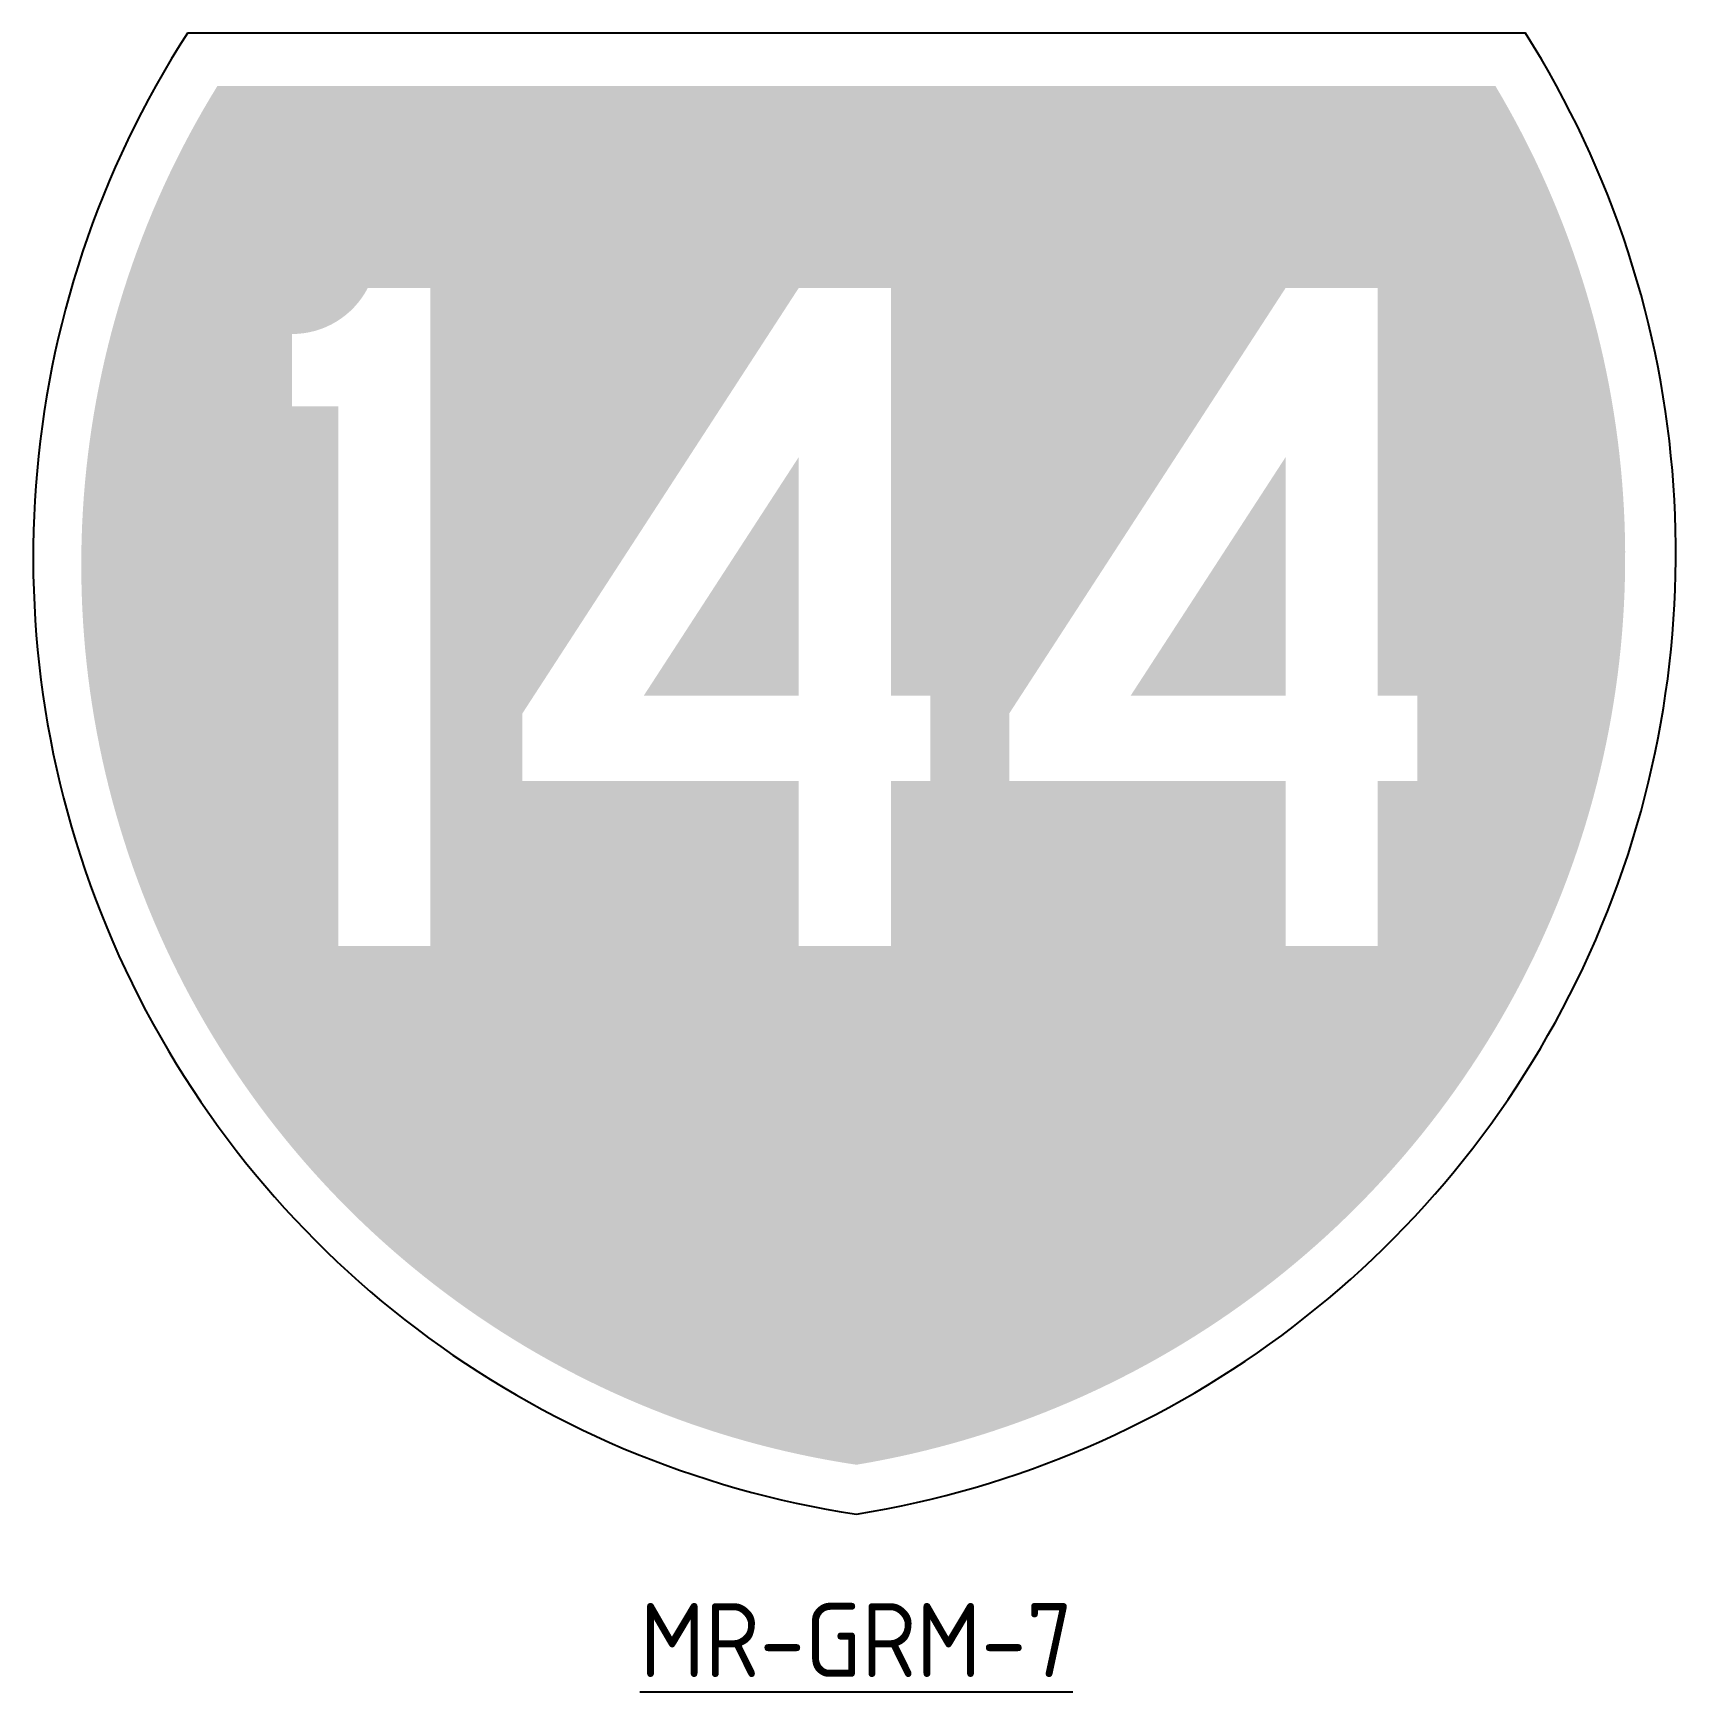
# Model space of a CAD drawing. Header units: millimetres. Extents: x -33.4 to 33.2, y -7.2 to 60.
import ezdxf

# ---------------------------------------------------------------- set-up
doc = ezdxf.new("R2010")
doc.units = ezdxf.units.MM
doc.layers.add('SIGN_BLACK', color=7, linetype='Continuous', true_color=0x0a0a0a)
doc.layers.add('SIGN_BLUE', color=7, linetype='Continuous', true_color=0x165788)
doc.layers.add('T35', color=3, linetype='Continuous')
doc.styles.add('T35', font='isocp2.shx', dxfattribs={"height": 3.5})

msp = doc.modelspace()

# ---------------------------------------------------------------- hatches: boundary and pattern name
at = {"layer": 'SIGN_BLUE'}
h = msp.add_hatch(color=256, dxfattribs=at)
h.dxf.hatch_style = 1
edge = h.paths.add_edge_path(flags=16)
edge.add_line((-17.27094992869067, 23.01131799262504), (-17.27094992869067, 49.6779846592917))
edge.add_line((-17.27094992869067, 49.6779846592917), (-19.80428326202397, 49.6779846592917))
edge.add_arc((-22.87094992869069, 51.26369894500602), 3.45238095238098, 270, 332.657385735608, ccw=False)
edge.add_line((-22.87094992869069, 47.81131799262503), (-22.87094992869069, 44.87798465929171))
edge.add_line((-22.87094992869069, 44.87798465929171), (-21.00428326202402, 44.87798465929171))
edge.add_line((-21.00428326202402, 44.87798465929171), (-21.00428326202402, 23.01131799262503))
edge.add_line((-21.00428326202402, 23.01131799262504), (-17.2709499286907, 23.01131799262504))
h.paths.add_polyline_path([(-13.53761659535732, 32.44141230890298), (-2.337616595357389, 49.6779846592917), (1.39571673797596, 49.6779846592917), (1.39571673797596, 33.16301950127011), (2.995716737975982, 33.16301950127011), (2.995716737975982, 29.69635283460345), (1.39571673797596, 29.69635283460345), (1.39571673797596, 23.01131799262504), (-2.337616595357389, 23.01131799262504), (-2.337616595357389, 29.69635283460345), (-13.53761659535732, 29.69635283460345)], flags=16)
h.paths.add_polyline_path([(17.39571673797596, 49.6779846592917), (21.12905007130919, 49.6779846592917), (21.12905007130919, 33.16301950127011), (22.72905007130933, 33.16301950127011), (22.72905007130933, 29.69635283460345), (21.12905007130919, 29.69635283460345), (21.12905007130919, 23.01131799262504), (17.39571673797596, 23.01131799262504), (17.39571673797596, 29.69635283460345), (6.195716737975914, 29.69635283460345), (6.195716737975914, 32.44141230890298)], flags=16)
edge = h.paths.add_edge_path()
edge.add_arc((5.446246217939034, 38.45918824279492), 36.86372207455408, 148.2338955101644, 261.5040212402244)
edge.add_arc((-6.118875306505828, 38.77096944601646), 37.27659894647655, 279.4477376319413, 390.8143456176729)
edge.add_line((25.89544825481747, 57.86620225233141), (-25.89544825481741, 57.86620225233151))
h = msp.add_hatch(color=256, dxfattribs=at)
h.dxf.hatch_style = 1
h.paths.add_polyline_path([(17.39571673797596, 42.82606338460787), (11.11685286102059, 33.16301950127011), (17.39571673797596, 33.16301950127011)])
h.paths.add_polyline_path([(-2.337616595357389, 42.82606338460787), (-8.616480472312759, 33.16301950127011), (-2.337616595357389, 33.16301950127011)])

# ---------------------------------------------------------------- linework, layer by layer
at = {"layer": 'SIGN_BLACK'}
msp.add_lwpolyline([(-27.11701304328787, 59.99999999999999, 0.5443164048757241), (2.842170943040401e-14, 7.105427357601002e-15, 0.5384134937925168), (27.11701304328747, 59.99999999999991)], format="xyb", close=True, dxfattribs=at)

# ---------------------------------------------------------------- texts
at = {"layer": 'T35', "insert": (-2.273736754432321e-14, -3.6), "char_height": 3, "attachment_point": 2, "style": 'T35'}
msp.add_mtext('{\\LMR-GRM-7}', dxfattribs=at)

doc.saveas('drawing.dxf')
